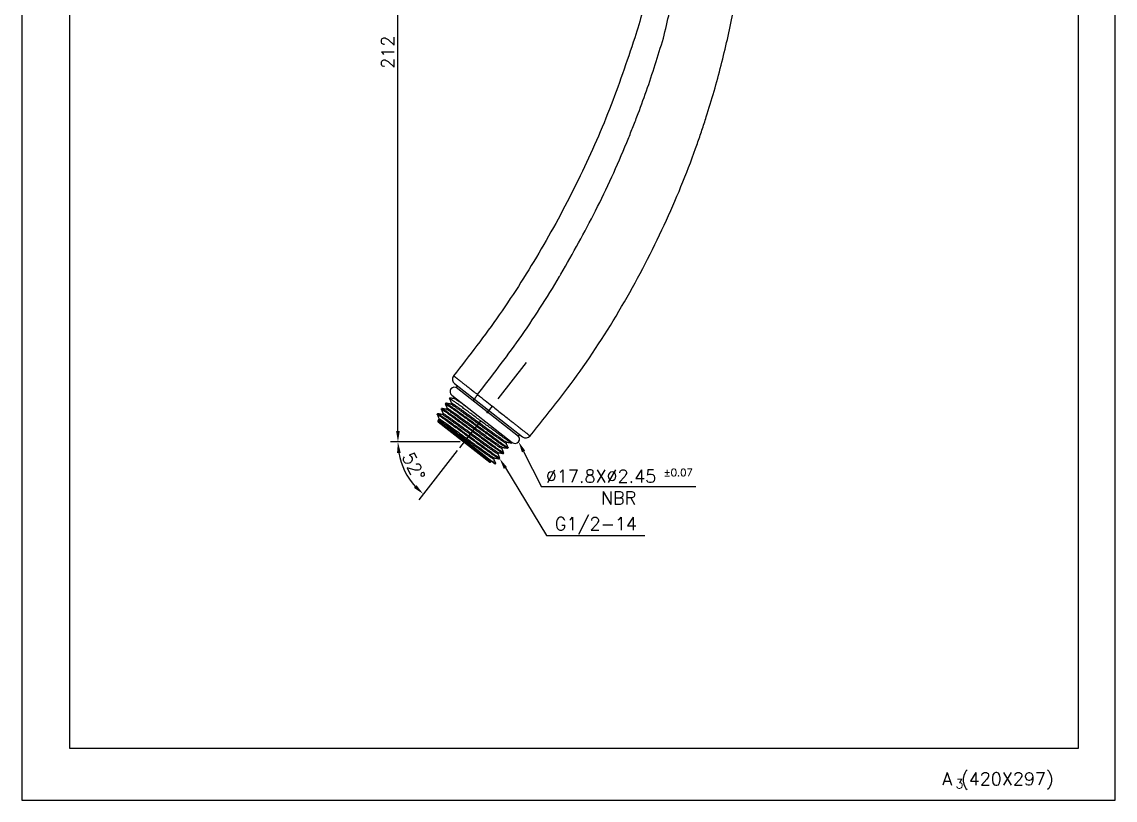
# Model space of a CAD drawing. Extents: x 513 to 810, y 1130 to 1550.
# Drawn here: x 513.3 to 810.3, y 1129.8 to 1341.2 of the extents above; entities that cross this region are included whole.
import ezdxf
from ezdxf import colors
from ezdxf.entities.mleader import LeaderData, LeaderLine
from ezdxf.math import Vec2, Vec3

# ---------------------------------------------------------------- set-up
doc = ezdxf.new("R2010")
doc.units = 0
doc.header["$LTSCALE"] = 10
doc.header["$MEASUREMENT"] = 0
doc.linetypes.add('CENTER', pattern=[2, 1.25, -0.25, 0.25, -0.25])
doc.layers.get('0').update_dxf_attribs({"color": 2, "linetype": 'CONTINUOUS'})
for name, color, linetype in [('CL', 1, 'CENTER'), ('D', 2, 'CONTINUOUS'), ('TXT', 4, 'CONTINUOUS')]:
    doc.layers.add(name, color=color, linetype=linetype)
doc.styles.add('GHS', font='ROMANS.shx', dxfattribs={"bigfont": 'GHS.shx'})
doc.styles.get("Standard").update_dxf_attribs({"font": 'ISOCP'})

# ---------------------------------------------------------------- blocks, each defined once
blk = doc.blocks.new('BORDER')
for p, q in [((1.00000000000004, 1.00000000000004), (0, 1.00000000000004)), ((0, 1.00000000000004), (0, 0)), ((0, 0), (1.00000000000004, 0))]:
    blk.add_line(p, q)

msp = doc.modelspace()

# ---------------------------------------------------------------- linework, layer by layer
at = {"color": 7, "linetype": 'Continuous'}
for p, q in [((630.8439686973984, 1242.888801004116), (649.3069517565816, 1228.46393771754)), ((631.6113618154177, 1242.289227513308), (631.3001025789911, 1241.897921050165)), ((631.3014099156394, 1241.896899646833), (648.2422726500095, 1228.661247091845)), ((629.427140584326, 1238.850931311071), (629.5592855957252, 1239.020069212648)), ((629.4292988963464, 1238.82972589634), (629.427140584326, 1238.850931311071)), ((629.5592855957252, 1239.020069212648), (629.5803832666393, 1239.023105071851)), ((630.0872360013636, 1239.736421647208), (646.5172602096827, 1226.89987989009)), ((631.0525491745327, 1238.982236339933), (630.8948399733931, 1238.780377767615)), ((636.1783956901843, 1238.721089869003), (635.8705649520534, 1238.327084491601)), ((627.1935207544916, 1235.992028300375), (627.3256657658912, 1236.16116620195)), ((627.1956790618208, 1235.970822879638), (627.1935207544916, 1235.992028300375)), ((627.3467634368053, 1236.164202061155), (627.3256657658912, 1236.16116620195)), ((628.3103306717544, 1237.421479808724), (628.4424756831538, 1237.590617710301)), ((628.3124889790836, 1237.400274387989), (628.3103306717544, 1237.421479808724)), ((628.4635733493765, 1237.5936535635), (628.4424756831538, 1237.590617710301)), ((628.87135187798, 1236.19043111205), (628.6612201388675, 1235.921474750915)), ((629.9881617952426, 1237.619882620401), (629.7780300561303, 1237.350926259264)), ((626.076710837229, 1234.562576792023), (626.2088558486284, 1234.731714693599)), ((626.0788691445582, 1234.541371371287), (626.076710837229, 1234.562576792023)), ((626.2299535195425, 1234.734750552804), (626.2088558486284, 1234.731714693599)), ((626.3599738134117, 1232.813586855663), (626.5446722572285, 1233.049990083304)), ((626.3599738134117, 1232.813586855663), (640.7017695316388, 1221.608548002717)), ((626.6377320481458, 1233.331528101352), (626.4658711853508, 1233.111556228116)), ((641.9108212029353, 1221.044638777263), (626.4659352969129, 1233.111506138674)), ((627.7545419654084, 1234.760979609703), (627.5444102262961, 1234.492023248568)), ((626.3944436688575, 1232.532852411589), (640.4210350875646, 1221.574078147271)), ((644.830483099634, 1226.730633468424), (645.0406148434377, 1226.999589835565)), ((646.376169352463, 1226.759898558664), (646.3550715455001, 1226.756862525325)), ((646.3761692164144, 1226.759898384528), (646.4975599410791, 1226.915271426789)), ((648.242333783269, 1228.661199329309), (648.546726143331, 1229.057891062074)), ((642.5968632698, 1223.871730457728), (642.8069950136037, 1224.140686824868)), ((643.7136731823712, 1225.301181960075), (643.9238049261749, 1225.570138327214)), ((644.1214517109747, 1223.897959508623), (644.1425493818888, 1223.900995367828)), ((644.1425493818888, 1223.900995367828), (644.274694393288, 1224.070133269403)), ((644.272536085959, 1224.09133869014), (644.274694393288, 1224.070133269403)), ((645.2382616282373, 1225.327411016974), (645.2593592991514, 1225.330446876177)), ((645.2593592991514, 1225.330446876177), (645.3915043105508, 1225.499584777754)), ((645.3893460032216, 1225.520790198489), (645.3915043105508, 1225.499584777754)), ((640.7017695316388, 1221.608548002717), (640.8864679754556, 1221.844951230358)), ((641.4800533525372, 1222.442278949377), (641.6901850963409, 1222.711235316518)), ((641.9108819518976, 1221.044591314971), (642.041074563454, 1221.211230258707)), ((642.0410742162949, 1221.211229814363), (642.0389162514334, 1221.232435673438)), ((643.0046417984031, 1222.468508006278), (643.025739464626, 1222.471543859476)), ((643.025739464626, 1222.471543859476), (643.1578844760254, 1222.640681761054)), ((643.1557261686962, 1222.661887181789), (643.1578844760254, 1222.640681761054))]:
    msp.add_line(p, q, dxfattribs=at)
for centre, radius, start, end in [((630.841421308638, 1240.701734820376), 1.225, 51.99999999999462, 231.9999999999946), ((626.5175759631718, 1232.690454561349), 0.19999999878, 141.9999999999852, 231.9999999999946), ((647.2714455169566, 1227.865193063258), 1.225, 231.9999999999946, 51.99999999999462), ((650.2304438568856, 1229.645953938882), 1.50000000228, 232.0000053514143, 319.9015179084961), ((640.5441673818789, 1221.731680297032), 0.19999999878, 231.9999999999946, 321.9999999999852)]:
    msp.add_arc(centre, radius, start, end, dxfattribs=at)
for points in [[(687.5737687315418, 1336.699706344253), (690.3495296793133, 1350.767810070711), (690.7784882311739, 1357.761388871919)], [(704.9789896736293, 1336.395897081093), (707.7642145715781, 1350.463835613475), (708.8419457612731, 1357.429073645705)], [(684.9627300886523, 1355.362780549574), (683.8445851605329, 1350.881354301084), (679.8229187489583, 1336.834997937035)], [(679.8229279928246, 1336.83499502772), (672.9111789909362, 1317.405810442001), (664.4193441195966, 1298.191376488291), (654.4136650710877, 1279.50057186337), (642.9995867873354, 1261.588361753954), (630.600635585188, 1245.012912511984)], [(659.7539319066539, 1272.624046673864), (669.140629718715, 1289.818976742538), (673.5481365922947, 1299.026025839314), (677.6324916498647, 1308.424824693396), (679.0306267562805, 1311.87521434051), (680.3876521051461, 1315.356640947248), (682.9734828280448, 1322.405715846917), (687.5737687315418, 1336.699706344253)], [(651.3778516588859, 1228.679798799686), (664.9299275576611, 1246.274136761695), (677.7228793788904, 1266.410605449952), (688.4096820698678, 1287.283883301853), (692.8940981724209, 1297.748206554938), (696.7971318975106, 1308.090304654696), (698.056136170419, 1311.746775568973), (699.2290214394129, 1315.326317215344), (701.3590285839789, 1322.338977936292), (704.9789896736293, 1336.395897081093)], [(637.1078075029993, 1239.928152892095), (648.3733286500615, 1254.955125382545), (659.3767312780265, 1271.989042830789), (659.7539319066539, 1272.624046673864)], [(630.6006375663203, 1245.012909861782), (630.53086078151, 1244.919431569687), (630.3051781159068, 1244.404156910071), (630.2851773360885, 1243.841980345142), (630.4736721171753, 1243.311966320126), (630.8441543609272, 1242.888655947869)], [(630.6162738113394, 1245.001523215679), (630.7089944176048, 1244.93130216175), (630.8157450976591, 1244.848953111185), (630.9496903237409, 1244.744315815406), (631.1042656109439, 1244.622316166228), (631.2728274482201, 1244.48830703029), (631.4493979060164, 1244.347314673018), (631.6305570487689, 1244.202596177371), (631.8167613680098, 1244.053967936273), (632.0119604109118, 1243.898375439782), (632.2221666697324, 1243.731256709022), (632.4515564525138, 1243.549663194596), (632.6995099740006, 1243.354409866052), (632.9635309409175, 1243.147761226774), (633.2446183559862, 1242.928340000927), (633.5459953083614, 1242.693221666614), (633.8697697570592, 1242.440733931888), (634.2179389012701, 1242.169262155813), (634.5943695817346, 1241.875604568206), (635.0020529114458, 1241.55759670881), (635.4447129517837, 1241.212714551989), (635.930654001239, 1240.835364806941), (636.4779311756504, 1240.412359313925), (637.1078113604644, 1239.928151938006)], [(629.4295816187625, 1238.853757049687), (629.4271405843258, 1238.850931311071)], [(629.4292988963464, 1238.82972589634), (629.6175876683437, 1238.415900389997), (629.8228909909019, 1237.964616223343), (629.9811489990577, 1237.616692767135)], [(646.349704423486, 1226.760222852484), (646.3484630622161, 1226.758331477928), (646.1589121960078, 1226.852721490982), (645.797452070361, 1227.081421689147), (645.2712766994873, 1227.438811560217), (644.5911111556231, 1227.916511662707), (643.7709872613248, 1228.50355934808), (642.8279323525346, 1229.186651161756), (641.7816089918192, 1229.950424832827), (640.6539017542502, 1230.777782412065), (639.4684448131318, 1231.65025917868), (638.2500825170894, 1232.548443594519), (637.0244035179267, 1233.452344348638), (635.8171585004627, 1234.341843729432), (634.6536657257548, 1235.197160276221), (633.5583072084619, 1235.999244023523), (632.5540323360178, 1236.730165650701), (631.6618114157563, 1237.373540768191), (630.900231719999, 1237.914847987485), (630.285064617, 1238.341765084827), (629.8289349758056, 1238.644426874639), (629.5410861448413, 1238.815612628646), (629.4295816187625, 1238.853757049687)], [(630.8948398767432, 1238.780377272601), (630.509407659903, 1238.851528407534), (630.0218622228892, 1238.94155796573), (629.5803832666393, 1239.023105071851)], [(630.9133291635644, 1238.776964675057), (630.8948398767432, 1238.780377272601)], [(637.1078113604644, 1239.928151938006), (636.7580367035764, 1239.459058911982), (636.4844705421588, 1239.045195345311), (636.3296263462983, 1238.748547363439), (636.3174680973598, 1238.612434596233)], [(637.1053430498041, 1239.925103789276), (639.1734063003405, 1238.297305895071), (640.9859855047771, 1236.862657080327), (642.5661786322294, 1235.609338061943), (643.9309054714381, 1234.527151898263), (645.0991468310972, 1233.601737209356), (646.0974350315441, 1232.81202711718), (646.9483591207916, 1232.140190883913), (647.6695640288217, 1231.572150303019), (648.2789188469578, 1231.093414066889), (648.7941298694664, 1230.689492843144), (649.2294908642461, 1230.348751392071), (649.5946750926382, 1230.063364741027), (649.8981195218939, 1229.826590348367), (650.1504382289229, 1229.63002146398), (650.3610309889764, 1229.466234237351), (650.5378456225235, 1229.328960802294), (650.6876607623772, 1229.212838581386), (650.8159852415902, 1229.113513860481), (650.9255368826844, 1229.028820125738), (651.0164504245795, 1228.958601611261), (651.090938630663, 1228.901108745834), (651.1519950658321, 1228.854003019339), (651.2018468065435, 1228.815552165547), (651.242367145805, 1228.78430524614), (651.2751321177457, 1228.759042764285), (651.3223518996558, 1228.722638967961), (651.3778517129276, 1228.679798757463)], [(627.1935207544916, 1235.992028300375), (627.310383177366, 1235.955203245127), (627.6099043592353, 1235.776206613552), (628.0885418825283, 1235.457548264884), (628.730550097878, 1235.010914219875), (629.5188545303454, 1234.449622453622), (630.4436138518377, 1233.781908514157), (631.4773902121376, 1233.02877312482), (632.6041210561457, 1232.203122655409), (633.7972208716542, 1231.325610349921), (635.0468100600876, 1230.404658986147), (636.3150609980792, 1229.469338927464), (637.5595873068423, 1228.552141684727), (638.7487715744153, 1227.677547804563), (639.8756123171559, 1226.85187477214), (640.9079918750845, 1226.099842065913), (641.8294051216049, 1225.434654341458), (642.6152398476493, 1224.875257880153), (643.2504190833349, 1224.433500178084), (643.7239832903274, 1224.118213932889), (644.0245996028611, 1223.938384386766), (644.1228315816547, 1223.889002598395)], [(627.1956790618208, 1235.970822879638), (627.3839678325048, 1235.556997383991), (627.5892711503716, 1235.105713211334), (627.7475291692235, 1234.757789756439)], [(628.661220046909, 1235.921474261905), (628.2757878253776, 1235.992625390833), (627.788242393055, 1236.082654955032), (627.3467634321139, 1236.164202055151)], [(629.6589729306666, 1234.613037941911), (628.9884130281064, 1235.091249444863), (628.4197597640091, 1235.48972940515), (627.9624152386291, 1235.801140616183), (627.6256089040571, 1236.018540483251), (627.4118880589031, 1236.13961756518), (627.3470650045049, 1236.170664764718)], [(628.3103306717544, 1237.421479808724), (628.3128821608625, 1237.424331025287)], [(628.3124889790836, 1237.400274387989), (628.5007777557721, 1236.986448887651), (628.7060810736391, 1236.535164714992), (628.8643390817947, 1236.187241258784)], [(628.3128821608625, 1237.424331025287), (628.3965529647662, 1237.399931171953), (628.6102738099205, 1237.278854090024), (628.9470801398013, 1237.061454216952), (629.4044246651811, 1236.75004300592), (629.9730779339698, 1236.351563051637), (630.6436378318385, 1235.87335154268)], [(645.3890830569617, 1225.49677155972), (645.27397476226, 1225.536755684524), (644.975912003189, 1225.714900183956), (644.5042721650057, 1226.0287438196), (643.8673537725581, 1226.471620950019), (643.0816895898934, 1227.03085485871), (642.1623333812113, 1227.694523184241), (641.1254534114892, 1228.44981652793), (639.994675852827, 1229.278377335487), (638.8012266667547, 1230.156118272266), (637.5555787104031, 1231.074149961724), (636.2952737580854, 1232.003610633283), (635.0604126949556, 1232.913715309148), (633.8686853599033, 1233.790249094255), (632.7383144985131, 1234.618613541569), (631.7018936644531, 1235.373730746901), (630.7763135702669, 1236.042108523535), (629.9861146189651, 1236.604843269285), (629.346041382043, 1237.050296912238), (628.8650361601626, 1237.370840540362), (628.5611199572718, 1237.552867819116), (628.4621447127997, 1237.602650933283)], [(629.7780299594806, 1237.350925764252), (629.3925977426402, 1237.422076899182), (628.9050522996217, 1237.51210646207), (628.4635733493765, 1237.5936535635)], [(628.6797093290388, 1235.918061658357), (628.661220046909, 1235.921474261905)], [(628.6788195252543, 1235.91130504545), (628.7459192914141, 1235.893762757853), (629.0075674214802, 1235.745681272393), (629.4332283471138, 1235.469458947194), (630.0135010687873, 1235.072440648059), (630.7353355600608, 1234.564822173072)], [(628.8724886345312, 1236.187038916342), (628.9622926575519, 1236.169152195079), (629.2243469552359, 1236.020682757279), (629.6499758417276, 1235.744414844384), (630.2298017823273, 1235.347674999132), (630.9508170739375, 1234.84062593365)], [(629.7965192463016, 1237.347513166708), (629.7780299594806, 1237.350925764252)], [(629.7961969784465, 1237.337474647841), (629.846902678757, 1237.330319731344), (630.090810132649, 1237.195741526034), (630.4973797339776, 1236.934077722954), (631.0577699417099, 1236.55223609103), (631.759554685073, 1236.059924931082), (632.5870129081377, 1235.469426897479), (633.5214949449246, 1234.795312696521), (634.5418570941056, 1234.054101598148), (635.6249543672379, 1233.263876449154), (636.7461798377167, 1232.443862287608), (637.8800380420439, 1231.613978352684), (639.0007391571651, 1230.794373862442), (640.082799939029, 1230.004958509177), (641.1016376130124, 1229.264938451694), (642.0341427175144, 1228.592368799515), (642.859217632141, 1228.00373281054), (643.5582682145237, 1227.513557820934), (644.1156371266165, 1227.134076683868), (644.5189687067636, 1226.874942700196), (644.7594968682631, 1226.743004687459), (644.8275657425042, 1226.74021734659)], [(629.9901054778716, 1237.613135620705), (630.0673205957801, 1237.603961027241), (630.3165155055119, 1237.465297595748), (630.7284193148228, 1237.199512039707), (631.2940520623602, 1236.813620283524), (632.0008455067568, 1236.317441694184), (632.832936541583, 1235.723369898408), (633.7715374094819, 1235.046083510641), (634.7953742611371, 1234.302203464233), (635.8811837132687, 1233.509905115837), (637.0042558583482, 1232.688493970704), (638.1390110023874, 1231.85795505674), (639.2595967826728, 1231.038486463013), (640.3404915494625, 1230.250027887631), (641.357100113913, 1229.511795207791), (642.2863277970996, 1228.841831944844), (643.1071195429085, 1228.256588121166), (643.800951347881, 1227.770536284076), (644.3522626173831, 1227.395833683161), (644.7488194205528, 1227.142038522429), (644.9820000209663, 1227.015886850294), (645.0212163634146, 1227.01502928526)], [(630.6436378318385, 1235.87335154268), (631.5688743975043, 1235.205227326288), (632.6160586545807, 1234.442246747866), (633.7512073691157, 1233.610339755906), (634.9425104434172, 1232.734088384127), (636.1787194706683, 1231.82297592486), (637.4230219773817, 1230.905315659253), (638.6543651045574, 1229.997817812535), (639.8441593504895, 1229.1227302783), (640.9808501870248, 1228.289784084626), (642.0312145409298, 1227.524640747489), (642.9600764232916, 1226.854161382111), (643.742624467689, 1226.297257632336), (644.3764145594803, 1225.856678360075), (644.8457498876469, 1225.544494082188), (645.1422823415562, 1225.367383091333), (645.2395808973508, 1225.318505718313)], [(626.076710837229, 1234.562576792023), (626.1943917082538, 1234.525327363663), (626.492710665153, 1234.347000667258), (626.9642949161671, 1234.033177398315), (627.6010784732312, 1233.590387626796), (628.3899056863174, 1233.028881523839), (629.3243970245576, 1232.354203638992), (630.3762309855697, 1231.58788164903), (631.5090286387517, 1230.757722447561), (632.7013280926253, 1229.880754786652), (633.9385317769932, 1228.968916147537), (635.1850617809775, 1228.049613255852), (636.4218152389922, 1227.138126845942), (637.6135015923967, 1226.261652048611), (638.7382045789952, 1225.437478211489), (639.7802101865555, 1224.678351844329), (640.7100315620066, 1224.007042290369), (641.4983965430197, 1223.445829904013), (642.1372874610324, 1223.001536032549), (642.61153276501, 1222.685973009614), (642.9084660994922, 1222.508581897321), (643.0059743401916, 1222.459591303185)], [(626.0788691445582, 1234.541371371287), (626.2671579212467, 1234.127545870949), (626.4724612391137, 1233.676261698291), (626.6307192519607, 1233.328338248088)], [(643.1554657322692, 1222.637870208343), (643.0399346969978, 1222.678070779992), (642.7393183891552, 1222.85790033212), (642.2657541774715, 1223.173186571311), (641.6305749464773, 1223.614944279384), (640.8447402157415, 1224.174340734685), (639.9233269692213, 1224.83952845914), (638.8909474159839, 1225.591561171371), (637.7641066685519, 1226.417234197789), (636.574922400979, 1227.291828077953), (635.3303960922158, 1228.20902532069), (634.0621451589157, 1229.144345385378), (632.8125559657908, 1230.065296743148), (631.6194561502823, 1230.942809048635), (630.4927253109656, 1231.768459524051), (629.458948945974, 1232.521594907383), (628.534189624482, 1233.189308846848), (627.7458851920146, 1233.750600613101), (627.1038769813563, 1234.197234664115), (626.6252394580633, 1234.515893012782), (626.325718276194, 1234.694889644358), (626.2286448189643, 1234.743647149603)], [(627.5444101296464, 1234.492022753554), (627.1589779188107, 1234.563173883795), (626.6714324757922, 1234.653203446681), (626.2299535195425, 1234.734750552804)], [(626.642789967836, 1233.318059364676), (626.6993669171491, 1233.323018126443), (626.9312801460087, 1233.198097472484), (627.3280518161698, 1232.944375287928), (627.8809837341032, 1232.568647356024), (628.5777013561813, 1232.080581710507), (629.4024451247114, 1231.49249108662), (630.3364414392177, 1230.819043009232), (631.3583446789635, 1230.076914514683), (632.444739705353, 1229.284399523872), (633.5706930799918, 1228.460978154496), (634.710340093309, 1227.626858151715), (635.8374936517607, 1226.802499095977), (636.9262607832395, 1226.008130803885), (637.95165222626, 1225.263277035928), (638.8901707026641, 1224.586295858446), (639.7203641281008, 1223.993947495949), (640.423330618923, 1223.5009996991), (640.9831634990196, 1223.119880134979), (641.3873257592304, 1222.860383798316), (641.626945225466, 1222.72944237186), (641.6713903366749, 1222.726073975419)], [(626.6830886632767, 1232.941847334788), (627.0631999963878, 1232.701212251518), (627.6009602674287, 1232.337408319011), (628.2843227969183, 1231.85984742512), (629.097804522911, 1231.280626282939), (630.0228514093551, 1230.614240884478), (631.0382763473649, 1229.877244413376), (632.1207592171124, 1229.087856544066), (633.245397225269, 1228.265533471033), (634.3862926873965, 1227.430508682889), (635.5171642117411, 1226.603315443585), (636.6119669975105, 1225.804302200967), (637.6455074959174, 1225.053152302912), (638.5940380205991, 1224.368419475438), (639.4358172342193, 1223.767089912907), (640.1516232391173, 1223.264181407677), (640.7252072760427, 1222.872388881796), (641.1436771638919, 1222.601784801386), (641.3978016397296, 1222.459581438833), (641.4783089167181, 1222.448328803632)], [(627.5628994117762, 1234.488610150006), (627.5444101296464, 1234.492022753554)], [(627.5634833032145, 1234.476773610641), (627.6057362471606, 1234.474613491661), (627.8436782129629, 1234.345053291598), (628.2466529708504, 1234.086555343178), (628.8057949432082, 1233.706046194763), (629.5085528131276, 1233.213332009843), (630.3389857587256, 1232.620867113762), (631.2781396927496, 1231.943460081794), (632.3044945562367, 1231.197924217019), (633.3944722579313, 1230.402680743235), (634.5229931377767, 1229.577324038363), (635.6640678564804, 1228.742159199632), (636.7914107997112, 1227.917722799705), (637.8790604249778, 1227.124298208901), (638.901992036089, 1226.381436882003), (639.8367083115409, 1225.707496928894), (640.6617939540458, 1225.119209813531), (641.3584210485144, 1224.631285515351), (641.9107934836204, 1224.256065309087), (642.3065197032724, 1224.003230529732), (642.5369052054828, 1223.879574086063), (642.5912489161215, 1223.885915796744)], [(627.7569268407403, 1234.752748941105), (627.8301425267136, 1234.746622102783), (628.0771472702045, 1234.609910665361), (628.4883842235704, 1234.344886972622), (629.0548146379501, 1233.958612849797), (629.763746204816, 1233.461004634443), (630.5991317914118, 1232.864599701391), (631.5419472976735, 1232.184261316247), (632.5706394743559, 1231.43682873252), (633.6616333372294, 1230.640720727198), (634.7898872029714, 1229.815502026858), (635.9294821873793, 1228.981422663847), (637.0542324346175, 1228.158941290286), (638.138301540245, 1227.368243498265), (639.1568108482816, 1226.628766633778), (640.0864251118915, 1225.958742199439), (640.9059018560135, 1225.374766616346), (641.5965915007973, 1224.891410552515), (642.1428763894971, 1224.520875839343), (642.5325384615194, 1224.272708281622), (642.7570469087336, 1224.153572886801), (642.7856888872502, 1224.157187752965)], [(644.2722705870822, 1224.067318380793), (644.1576174403842, 1224.107069490564), (643.8610849864749, 1224.284180481419), (643.3917496536169, 1224.5963647533), (642.7579595618256, 1225.036944025562), (641.9754115174283, 1225.593847775338), (641.0465496397578, 1226.264327146719), (639.9961852858526, 1227.029470483857), (638.8594944446259, 1227.862416671526), (637.669700198694, 1228.737504205762), (636.4383570762095, 1229.645002058484), (635.1940545648049, 1230.562662318086), (633.957845537554, 1231.473774777353), (632.7665424632523, 1232.350026149132), (631.6313937487173, 1233.181933141092), (630.5842094916406, 1233.944913719514), (629.6589729306666, 1234.613037941911)], [(630.7353355600608, 1234.564822173072), (631.5766146554752, 1233.963526090557), (632.5225134213797, 1233.280492153569), (633.5516221241623, 1232.532447498585), (634.6405919371146, 1231.737634218639), (635.7646790878412, 1230.915384267447), (636.8983214312952, 1230.08566898152), (638.015734164303, 1229.268633656957), (639.0915106860627, 1228.484128105786), (640.1012146558419, 1227.751244089783), (641.0219494672124, 1227.087870398448), (641.8328917678073, 1226.510276008011), (642.5157767732453, 1226.032730951318), (643.0553238600155, 1225.667173750214), (643.4395926655131, 1225.422933238375), (643.6602613324517, 1225.306511163288), (643.7058115759992, 1225.317239084345)], [(630.9508170739375, 1234.84062593365), (631.7928298728725, 1234.238802406186), (632.7396166229412, 1233.555120506339), (633.7697124011161, 1232.806350450605), (634.8597077311783, 1232.010781735946), (635.9847950040707, 1231.187796200417), (637.1193474914444, 1230.357415619194), (638.2375175562388, 1229.539834389258), (639.3138399369923, 1228.754948163036), (640.3238261572924, 1228.021889415823), (641.2445361357904, 1227.358580913121), (642.0551136240638, 1226.78131735171), (642.7372730248912, 1226.304384986536), (643.2757262063328, 1225.939728225007), (643.6585393675439, 1225.696670783863), (643.8774115500187, 1225.581698063332), (643.9017071712492, 1225.586424960259)], [(645.3893460032216, 1225.520790198489), (645.2034177747021, 1225.929427307795), (644.9981145521376, 1226.380710439002), (644.8374958898144, 1226.733823326381)], [(645.0221256532664, 1227.003002928123), (645.0406149353962, 1226.999590324573)], [(645.0406149353962, 1226.999590324573), (645.4204407814234, 1226.929474280575), (645.9079872533209, 1226.839444871161), (646.3550715455001, 1226.756862525325)], [(643.1557261686962, 1222.661887181789), (642.969797934172, 1223.070524295785), (642.7644947162985, 1223.521807432998), (642.6038760599802, 1223.874920315685)], [(642.7885058187408, 1224.144099911421), (642.806995105562, 1224.140687313877)], [(642.806995105562, 1224.140687313877), (643.1868209575939, 1224.070571265186), (643.6743674294912, 1223.980541855774), (644.1214517109747, 1223.897959508623)], [(644.272536085959, 1224.09133869014), (644.0866078574395, 1224.499975799444), (643.8813046395662, 1224.951258936657), (643.7206859725516, 1225.304371818029)], [(643.9053157360036, 1225.573551419772), (643.9238050181334, 1225.570138816224)], [(643.9238050181334, 1225.570138816224), (644.3036308641608, 1225.500022772224), (644.7911773360581, 1225.409993362812), (645.2382616282373, 1225.327411016974)], [(644.274694393288, 1224.070133269403), (644.2722705870822, 1224.067318380793)], [(645.3915043105508, 1225.499584777754), (645.3890830569617, 1225.49677155972)], [(639.8090158373852, 1222.686749099081), (640.5813217388659, 1222.137931710044), (641.2022029182681, 1221.707424950434), (641.6584276868866, 1221.405562951243), (641.9404525817868, 1221.239797927893), (642.0403094898684, 1221.213294781336)], [(642.0389162514334, 1221.232435673438), (641.8529880216006, 1221.641072793439), (641.6476847990359, 1222.092355924646), (641.4870661427176, 1222.445468807334)], [(641.671695901478, 1222.71464840307), (641.6901851882994, 1222.711235805526)], [(641.6901851882994, 1222.711235805526), (642.0700110343266, 1222.641119761528), (642.5575575122286, 1222.551090347423), (643.0046417984031, 1222.468508006276)], [(643.1578844760252, 1222.640681761052), (643.1554657322692, 1222.637870208343)]]:
    msp.add_spline(points, degree=3, dxfattribs=at)
msp.add_open_spline([(630.915771290662, 1238.764123421249), (630.9258182009225, 1238.765451009808), (631.0205342145355, 1238.77796668805), (631.2259011052302, 1238.58429199841), (631.6150433592538, 1238.381841218332), (632.1497365795353, 1237.994391529228), (632.8306191612346, 1237.525578870385), (633.4286342651121, 1237.096643671487), (633.7989550903822, 1236.830357148039), (633.8988862973151, 1236.758434057711)], degree=3, knots=[0, 0, 0, 0, 0.03010824434641442, 0.2838417789575041, 0.7432777639074306, 1.398863916325164, 2.235672070878659, 3.234362369380268, 3.603707942329728, 3.603707942329728, 3.603707942329728, 3.603707942329728], dxfattribs=at)
at = {"layer": 'CL'}
msp.add_line((650.2675609641014, 1248.633052838558), (632.1764164275601, 1225.477443772216), dxfattribs=at)
at = {"layer": 'D'}
for p, q in [((615.461074292878, 1230.053465279429), (615.461074292878, 1435.749052175583)), ((632.4077393782113, 1227.053465279429), (613.461074292878, 1227.053465279429)), ((631.5607549522344, 1224.68943301861), (621.127346123948, 1211.335278693596)), ((649.6015958459295, 1224.439450244319), (654.4958568783206, 1214.859333107616)), ((696.4079138629293, 1214.859333107616), (654.4958568783206, 1214.859333107617)), ((655.8186792026861, 1201.614464358224), (682.5068107397385, 1201.614464358224))]:
    msp.add_line(p, q, dxfattribs=at)
msp.add_arc((633.4077393782109, 1227.053465279429), 17.94666508533239, 189.5888621853706, 222.4111378146285, dxfattribs=at)
for points in [[(615.961074292878, 1230.053465279429), (614.961074292878, 1230.053465279429), (615.461074292878, 1227.053465279429)], [(615.2135667631853, 1224.022171822381), (616.2100677508599, 1224.105752810429), (615.4610742928783, 1227.053465279429)], [(650.0468554312072, 1224.66692310362), (648.2367586901248, 1227.111007755984), (649.1563362606519, 1224.211977385018)], [(620.4969663678366, 1215.31630810758), (619.8175963822225, 1214.582512207724), (622.3586690745993, 1212.911300200809)]]:
    msp.add_solid(points, dxfattribs=at)
at = {"layer": 'TXT'}
for p, q in [((526.2978788687979, 1143.76760297616), (526.2978788687979, 1538.767602976136)), ((800.2978788687979, 1538.767602976136), (800.2978788687979, 1143.76760297616)), ((800.2978788687979, 1143.76760297616), (526.2978788687979, 1143.76760297616))]:
    msp.add_line(p, q, dxfattribs=at)

# ---------------------------------------------------------------- block references
at = {"xscale": 420, "yscale": 297, "zscale": 420, "rotation": 90}
msp.add_blockref('BORDER', (810.2978788687974, 1129.767602976135), dxfattribs=at)

# ---------------------------------------------------------------- texts
at = {"color": 7, "style": 'GHS'}
for s, height, p in [('A (420X297)', 3.5, (763.3117251155363, 1133.79450670908)), ('3', 2.5, (766.9654072303783, 1132.962531543753))]:
    msp.add_text(s, height=height, dxfattribs=at).set_placement(p)
at = {"attachment_point": 5, "style": 'GHS'}
for s, insert, char_height in [('%%C17.8X%%C2.45', (670.6380993579003, 1217.750328037745), 3.5), ('%%p0.07', (691.6121911835214, 1218.741875082846), 2), ('NBR', (675.4001701501036, 1211.823512356823), 3.5), ('G1/2-14', (669.2452137470043, 1204.245318733194), 3.5)]:
    msp.add_mtext(s, dxfattribs=dict(at, insert=insert, char_height=char_height))
at = {"layer": 'D', "char_height": 3.5, "attachment_point": 5, "style": 'GHS'}
for s, insert, rotation in [('\\A1;212', (612.7110742928779, 1332.901258727506), 89.99999999999999), ('\\A1;52°', (619.7490672759116, 1220.391685778603), 295.9999999999997)]:
    msp.add_mtext(s, dxfattribs=dict(at, insert=insert, rotation=rotation))

# ---------------------------------------------------------------- leaders
at = {"layer": 'D'}
ml = msp.add_multileader_mtext('Standard', dxfattribs=at)
ml.set_content('')
ml.set_leader_properties(color=256)
ml.build(insert=Vec2(0, 0))
ml.multileader.update_dxf_attribs({"has_dogleg": 0, "text_right_attachment_type": 6, "dogleg_length": 0, "arrow_head_size": 3})
ctx = ml.context
ctx.base_point, ctx.char_height, ctx.arrow_head_size, ctx.landing_gap_size, ctx.plane_origin = Vec3(655.8186792026861, 1201.614464358224), 0.18, 3, 0.09, Vec3(643.0918119703257, 1222.556112810265)
ctx.right_attachment = 6
notes = []
notes.append((ctx, [(0, (1, 1, 0), (655.8186792026861, 1201.614464358224), (1, 0), 0, [(0, [(643.0918119703257, 1222.556112810265)], 0, [])])]))
ctx.mtext, ml.multileader.dxf.content_type = None, 0
for ctx, leaders in notes:
    for number, flags, end, landing, length, lines in leaders:
        leader = LeaderData()
        leader.index, (leader.has_last_leader_line, leader.has_dogleg_vector, leader.attachment_direction) = number, flags
        leader.last_leader_point, leader.dogleg_vector, leader.dogleg_length = Vec3(end), Vec3(landing), length
        for number, points, colour, breaks in lines:
            line = LeaderLine()
            line.index, line.vertices, line.color, line.breaks = number, Vec3.list(points), colors.encode_raw_color(colour), breaks
            leader.lines.append(line)
        ctx.leaders.append(leader)

doc.saveas('drawing.dxf')
